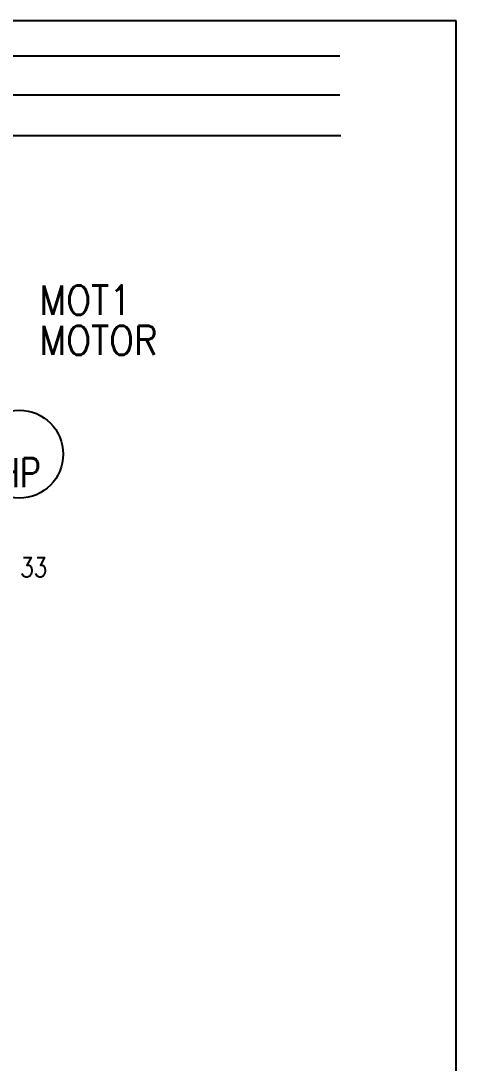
# Model space of a CAD drawing. Header units: inches. Extents: x 15 to 148, y 10 to 111.
# Drawn here: x 143.48 to 147.66, y 100.76 to 110.76 of the extents above; entities that cross this region are included whole.
import ezdxf
from ezdxf.enums import TextEntityAlignment as Align

# ---------------------------------------------------------------- set-up
doc = ezdxf.new("R2010")
doc.units = ezdxf.units.IN
doc.header["$MEASUREMENT"] = 0
for name, color, linetype in [('BLK_12AWG', 7, 'Continuous'), ('DESC', 250, 'Continuous'), ('MISC', 250, 'Continuous'), ('SYMS', 7, 'Continuous'), ('TAGS', 250, 'Continuous'), ('WIREFIXED', 160, 'Continuous')]:
    doc.layers.add(name, color=color, linetype=linetype)
doc.styles.add('WD', font='romans.shx')

# ---------------------------------------------------------------- blocks, each defined once
blk = doc.blocks.new('VMO12')
blk.add_circle((0, 0), 0.1875)
at = {"style": 'WD'}
for tag, p, width in [('INST', (0.318, 0.2634), 0.7), ('LOC', (0.318, 0.0938), 0.7), ('TAG1', (0.3125, -0.0789), 0.9), ('DESC1', (0.3135, -0.268), 0.9), ('DESC2', (0.3135, -0.4243), 0.9), ('DESC3', (0.3135, -0.5805), 0.9), ('RATING3', (0.3135, -0.7368), 0.8), ('RATING4', (0.3135, -0.893), 0.8), ('WDTAGALT', (0.3125, -1.0625), 0.7)]:
    blk.add_attdef(tag, p, '', height=0.125, dxfattribs=dict(at, width=width))
at = {"linetype": 'Continuous', "style": 'WD', "flags": 8}
for tag, p in [('TERM01', (-0.0312, 0.2125)), ('TERM03', (-0.2188, -0.1351))]:
    blk.add_attdef(tag, text='', height=0.125, dxfattribs=at).set_placement(p, align=Align.RIGHT)
at = {"style": 'WD', "flags": 9}
blk.add_attdef('FAMILY', text='', height=0.01, dxfattribs=at).set_placement((-0.0053, 0.1698), align=Align.CENTER)
at = {"color": 7, "style": 'WD', "flags": 1}
for tag, p in [('X2TERM01', (0, 0.1875)), ('X8TERM02', (0, -0.1875))]:
    blk.add_attdef(tag, p, '', height=0.0125, dxfattribs=at)
at = {"linetype": 'Continuous', "style": 'WD', "flags": 9}
blk.add_attdef('ASSYCODE', text='', height=0.01, dxfattribs=at).set_placement((0, 0.125), align=Align.CENTER)
at = {"linetype": 'Continuous', "style": 'WD', "flags": 1}
for tag, p in [('MFG', (0, 0.1404)), ('CAT', (0, 0.1593))]:
    blk.add_attdef(tag, text='', height=0.01, dxfattribs=at).set_placement(p, align=Align.MIDDLE)
at = {"style": 'WD', "width": 0.8}
blk.add_attdef('RATING1', text='', height=0.125, dxfattribs=at).set_placement((0, 0), align=Align.CENTER)
blk.add_attdef('RATING2', text='', height=0.125, dxfattribs=at).set_placement((0, -0.0165), align=Align.TOP_CENTER)
at = {"style": 'WD', "flags": 1}
blk.add_attdef('X0TERM03', (-0.1384, -0.1265), '', height=0.0125, dxfattribs=at)
at = {"linetype": 'Continuous', "style": 'WD', "flags": 8}
blk.add_attdef('TERM02', text='', height=0.125, dxfattribs=at).set_placement((-0.0312, -0.2094), align=Align.TOP_RIGHT)
blk = doc.blocks.new('WD_WNH')
at = {"linetype": 'Continuous', "style": 'WD', "width": 0.8}
blk.add_attdef('WIRENO', text='', height=0.125, dxfattribs=at).set_placement((0, 0.0625), align=Align.CENTER)
at = {"style": 'WD', "flags": 1}
for tag, p in [('W01USER', (0, 0.0781)), ('W02USER', (0, 0.0703)), ('W03USER', (0, 0.0625)), ('W04USER', (0, 0.0547)), ('W05USER', (0, 0.0469)), ('W06USER', (0, 0.0391)), ('W07USER', (0, 0.0312)), ('W08USER', (0, 0.0234)), ('W09USER', (0, 0.0156)), ('W10USER', (0, 0.0078))]:
    blk.add_attdef(tag, text='', height=0.005, dxfattribs=at).set_placement(p, align=Align.CENTER)

msp = doc.modelspace()

# ---------------------------------------------------------------- linework, layer by layer
at = {"color": 7, "linetype": 'Continuous'}
for p, q in [((147.66, 110.759), (126.91, 110.759)), ((147.66, 94.574), (147.66, 110.759))]:
    msp.add_line(p, q, dxfattribs=at)
at = {"layer": 'BLK_12AWG'}
for p, q in [((132.513, 110.422), (146.543, 110.422)), ((132.498, 110.048), (146.543, 110.048)), ((132.546, 109.66), (146.551, 109.66))]:
    msp.add_line(p, q, dxfattribs=at)

# ---------------------------------------------------------------- block references
at = {"layer": 'SYMS'}
ref = msp.add_blockref('VMO12', (143.461, 106.6), dxfattribs=dict(at, xscale=2.25, yscale=2.25, zscale=2.25))
ref.add_attrib('RATING2', 'HP', dxfattribs={"layer": 'MISC', "height": 0.2812, "style": 'WD', "width": 0.8}).set_placement((143.461, 106.563), align=Align.TOP_CENTER)
ref.add_attrib('DESC1', 'MOTOR', (143.652, 107.552), dxfattribs={"layer": 'DESC', "height": 0.2812, "style": 'WD', "width": 0.9})
ref.add_attrib('TAG1', 'MOT1', (143.652, 107.938), dxfattribs={"layer": 'TAGS', "height": 0.2812, "style": 'WD', "width": 0.9})
at = {"layer": 'WIREFIXED'}
ref = msp.add_blockref('WD_WNH', (143.036, 105.326), dxfattribs=dict(at, xscale=1.5, yscale=1.5, zscale=1.5))
ref.add_attrib('WIRENOF', '33', dxfattribs={"linetype": 'Continuous', "height": 0.1875, "style": 'WD', "width": 0.8}).set_placement((143.599, 105.42), align=Align.CENTER)

doc.saveas('drawing.dxf')
